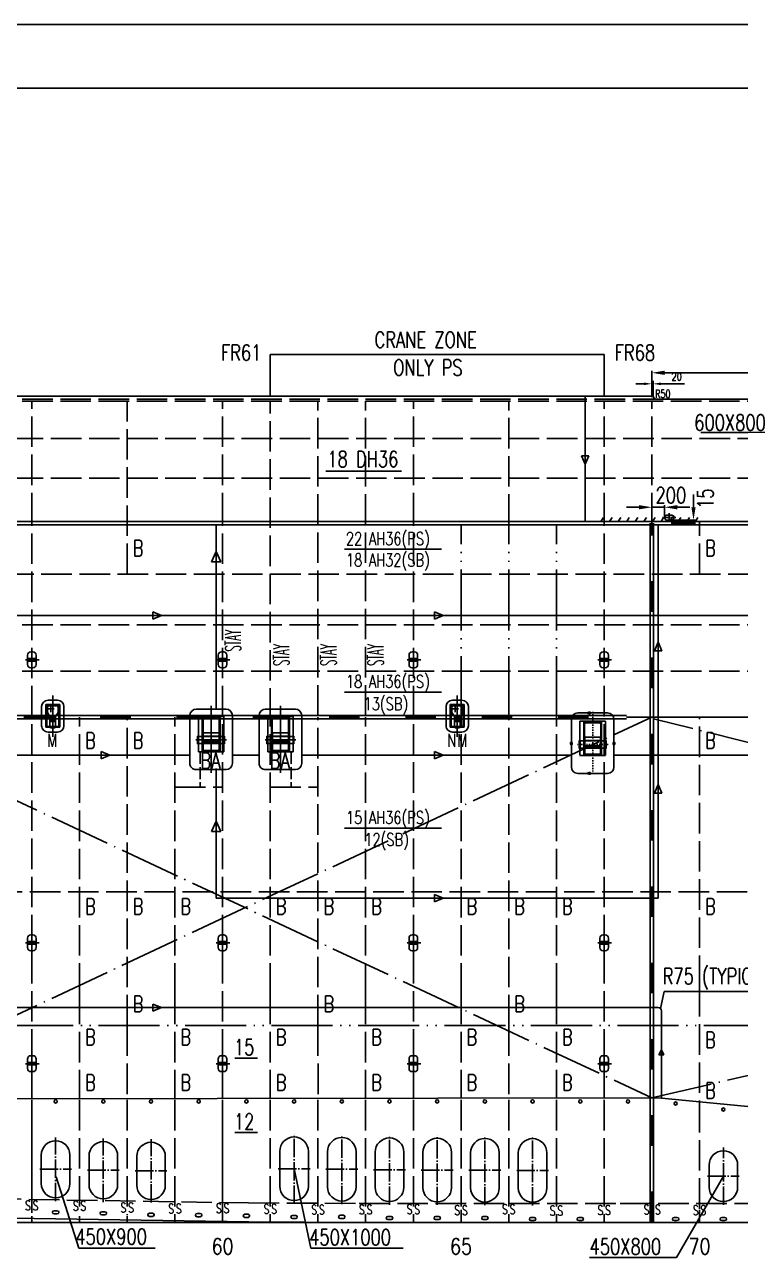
# Model space of a CAD drawing. Extents: x 373818 to 564480, y 322172 to 634257.
# Drawn here: x 455978 to 467232, y 332583 to 351972 of the extents above; entities that cross this region are included whole.
import ezdxf
from ezdxf.enums import TextEntityAlignment as Align

# ---------------------------------------------------------------- set-up
doc = ezdxf.new("R2010")
doc.units = 0
doc.header["$LTSCALE"] = 40
doc.header["$MEASUREMENT"] = 0
for name, pattern in [('ACAD_ISO02W100', [15, 12, -3]), ('ACAD_ISO03W100', [30, 12, -18]), ('ACAD_ISO04W100', [30.5, 24, -3, 0.5, -3]), ('ACAD_ISO05W100', [34, 24, -3, 0.5, -3, 0.5, -3]), ('DASHDOT', [1, 0.5, -0.25, 0, -0.25]), ('HIDDEN', [0.375, 0.25, -0.125])]:
    doc.linetypes.add(name, pattern=pattern)
doc.layers.get('0').update_dxf_attribs({"linetype": 'CONTINUOUS'})
doc.layers.get('DEFPOINTS').update_dxf_attribs({"linetype": 'CONTINUOUS'})
for name, color, linetype in [('BT_ENG', 7, 'CONTINUOUS'), ('C-CEN', 4, 'ACAD_ISO04W100'), ('C-CON', 4, 'CONTINUOUS'), ('C-DAS', 4, 'ACAD_ISO02W100'), ('FRAME', 7, 'CONTINUOUS'), ('TEXT-ENG', 7, 'CONTINUOUS'), ('Y-CON', 2, 'CONTINUOUS'), ('Y-DAS', 2, 'ACAD_ISO02W100'), ('Y-H', 2, 'ACAD_ISO03W100'), ('Y-PH', 2, 'ACAD_ISO05W100')]:
    doc.layers.add(name, color=color, linetype=linetype)
doc.styles.add('ROMANS', font='romans.shx', dxfattribs={"width": 0.75, "height": 250, "bigfont": 'hzdx.shx'})
doc.dimstyles.new('DM-100', dxfattribs={"dimscale": 0, "dimtxt": 250, "dimasz": 200, "dimexe": 30, "dimexo": 30, "dimgap": 50, "dimtad": 1, "dimdec": 0, "dimzin": 0, "dimdsep": 46, "dimtxsty": 'ROMANS', "dimcen": 0, "dimclrd": 1, "dimclre": 1, "dimclrt": 1, "dimadec": 0, "dimazin": 0, "dimtfac": 1, "dimtdec": 0, "dimtmove": 0, "dimatfit": 3, "dimfxl": 0, "dimtolj": 1, "dimtzin": 0, "dimarcsym": 0})

# ---------------------------------------------------------------- blocks, each defined once
blk = doc.blocks.new('A$C2C786277')
at = {"layer": 'C-CEN', "ltscale": 0.1}
for p, q in [((2.447562292218208e-05, 67.49955664703157), (210.0000244756229, 67.49955664703157)), ((105.0000244756229, 134.9995566470316), (105.0000244756811, -0.0004433529684320092))]:
    blk.add_line(p, q, dxfattribs=at)
at = {"layer": 'C-CON'}
for p, q in [((142.5000244756229, 104.9995566470316), (67.50002447562292, 104.9995566470316)), ((67.50002447562292, 29.99955664703157), (142.5000244756229, 29.99955664703157))]:
    blk.add_line(p, q, dxfattribs=at)
for centre, start, end in [((67.50002447562292, 67.49955664703157), 90, 270), ((142.5000244756229, 67.49955664703157), 270, 90)]:
    blk.add_arc(centre, 37.5, start, end, dxfattribs=at)
blk = doc.blocks.new('A$C75882CA2')
at = {"layer": 'C-CON'}
for p, q in [((0, 57.23831520974636), (136.0676377064083, 114.4766304192599)), ((0, 57.23831520974636), (136.0676377064083, 2.328306436538696e-10)), ((136.0676377064083, 2.328306436538696e-10), (136.0676377064083, 114.4766304192599))]:
    blk.add_line(p, q, dxfattribs=at)
blk = doc.blocks.new('POT')
at = {"color": 90, "linetype": 'Continuous'}
for p, q in [((-0.9925530907421489, 0), (1.166671234090245, 0)), ((-0.6750000000001819, -0.75), (-0.6750000000001819, 0.75)), ((-0.6750000000001819, 0.1999999999534339), (0.6750000000001819, 0.1999999999534339)), ((-0.1750000000001819, 1.25), (0.1750000000001819, 1.250000000232831)), ((0, 1.440322933252901), (0, -1.517255435232073)), ((0.6750000000001819, -0.75), (0.6750000000001819, 0.7500000002328306)), ((-0.6750000000001819, -0.1999999999534339), (0.6750000000001819, -0.1999999999534339)), ((-0.1750000000001819, -1.25), (0.1750000000001819, -1.25))]:
    blk.add_line(p, q, dxfattribs=at)
for centre, start, end in [((-0.1750000000001819, 0.75), 90, 180), ((0.1750000000001819, 0.7500000002328306), 0, 90), ((-0.1750000000001819, -0.75), 180, 270), ((0.1750000000001819, -0.75), 270, 0)]:
    blk.add_arc(centre, 0.5, start, end, dxfattribs=at)
blk = doc.blocks.new('*X118')
at = {"color": 0}
for p, q in [((45016.56986430842, -1105591.827123129), (45022.20348385148, -1105586.193503586)), ((45016.56986430858, -1105589.705802785), (45020.08216350806, -1105586.193503586)), ((45016.56986430875, -1105587.584482441), (45017.96084316465, -1105586.193503585)), ((45016.61560235704, -1105593.902705424), (45024.27894996405, -1105586.239357817)), ((45018.44612453646, -1105594.193503588), (45024.56986430872, -1105588.069763816)), ((45020.56744487981, -1105594.193503588), (45024.56986430856, -1105590.191084159)), ((45022.68876522315, -1105594.193503588), (45024.56986430842, -1105592.312404503))]:
    blk.add_line(p, q, dxfattribs=at)
blk = doc.blocks.new('A$C0C446545')
at = {"color": 3, "linetype": 'DASHDOT'}
for p, q in [((0, -7.666666774312034), (0, 1)), ((0.2666666669538245, -1.800000013783574), (-1.066666667873506, -1.800000013783574)), ((-0.4000000004598405, -2.466666685417295), (-0.4000000004598405, -1.133333341917023)), ((0.666666667413665, -3.933333419961855), (-0.666666667413665, -3.933333419961855))]:
    blk.add_line(p, q, dxfattribs=at)
at = {"color": 5, "linetype": 'HIDDEN'}
for p, q in [((-1.466666668333346, -5.666666823206469), (-1.466666668333346, -0.8666667300276458)), ((1.466666668333346, -0.8666667297948152), (-1.466666668333346, -0.8666667300276458)), ((-1.266666668117978, -5.666666823206469), (-1.266666668117978, -0.8666667297948152)), ((1.266666668088874, -1.066666731378064), (-1.266666668117978, -1.066666731145233)), ((1.266666668088874, -5.6666668234393), (1.266666668088874, -0.8666667297948152)), ((1.466666668333346, -5.6666668234393), (1.466666668333346, -0.8666667297948152)), ((-1.466666668333346, -5.666666823206469), (1.466666668333346, -5.6666668234393)), ((-1.266666668117978, -5.514889009762555), (1.266666668088874, -5.514889009762555))]:
    blk.add_line(p, q, dxfattribs=at)
at = {"color": 7, "linetype": 'Continuous'}
for p, q in [((-1.133333334611962, -2.533333352766931), (-1.133333334611962, -1.466666677733883)), ((1.133333334611962, -2.533333352766931), (1.133333334611962, -1.466666677733883)), ((-0.6000000004423782, -5.506666765548289), (-0.6000000004423782, -3.400000082561746)), ((-0.5333333339949604, -4.400000090477988), (-0.5333333339367528, -3.466666749445722)), ((-0.4666666671982966, -3.400000082328916), (0.4666666671982966, -3.400000082328916)), ((0.466666667140089, -4.466666757594794), (-0.4666666672565043, -4.466666757594794)), ((0.5333333339367528, -3.466666749678552), (0.5333333338785451, -4.400000090477988)), ((0.6000000005878974, -5.506666765315458), (0.6000000005878974, -3.400000082561746))]:
    blk.add_line(p, q, dxfattribs=at)
at = {"color": 7}
for p, q in [((-1.133333334611962, -2.533333352766931), (-0.6000000004423782, -3.400000082561746)), ((-0.8666666676581372, -1.200000009033829), (0.8666666676581372, -1.200000009033829)), ((0.6000000005878974, -3.400000082561746), (1.133333334611962, -2.533333352766931)), ((-0.3333333334594499, -5.600000099511817), (0.3333333336340729, -5.600000099511817)), ((-0.3333333334594499, -5.773333434248343), (0.3333333336340729, -5.773333434015512))]:
    blk.add_line(p, q, dxfattribs=at)
blk.add_lwpolyline([(2.333333335991483, -5.333333441056311), (2.333333336020587, -1.333333333255723, 0.414213562373095), (1.000000002677552, 0), (-1.000000001135049, 0, 0.414213562373095), (-2.333333335991483, -1.333333333488554), (-2.333333335991483, -5.333333430811763, 0.414213562373095), (-1.000000002648449, -6.666666774312034), (1.000000002648449, -6.666666774312034, 0.4142135623714967)], format="xyb", close=True, dxfattribs=at)
for centre, major_axis, ratio, start_param, end_param in [((-0.8666666676581372, -1.466666677733883), (0.1885618091554437, 0.1885618091554437), 0.9999999998027771, 0.7853981634960596, 2.356194490093733), ((-0.4000000004598405, -1.800000013783574), (0.3299831660260679, 0.3299831660260679), 0.9999999999999998, 3.307422224985147e-09, 6.283185310487008), ((0.8666666676581372, -1.466666677733883), (-0.1885618091554437, 0.1885618091554437), 0.9999999998027773, 3.926990817085853, 5.497787143683526), ((-0.3333333334594499, -5.333333430811763), (-0.1885618091760232, 0.1885618091760232), 0.9999999996936377, 0.7853981635506293, 2.356194490039163), ((-0.3333333334594499, -5.506666765548289), (-0.1885618091760232, 0.1885618091760232), 0.9999999996936377, 0.7853981635506293, 2.356194490039163), ((0.3333333336340729, -5.333333430811763), (0.1885618091554437, 0.1885618091554437), 0.9999999998027771, 3.926990817085853, 5.497787143683526), ((0.3333333336340729, -5.506666765315458), (0.1885618091554437, 0.1885618091554437), 0.9999999998027771, 3.926990817085853, 5.497787143683526)]:
    blk.add_ellipse(centre, major_axis=major_axis, ratio=ratio, start_param=start_param, end_param=end_param, dxfattribs=at)
at = {"color": 7, "linetype": 'Continuous'}
for centre, major_axis, ratio, start_param, end_param in [((-0.4666666671982966, -3.466666749445722), (0.04714045230227158, 0.04714045230227158), 0.9999999983606968, 0.7853981642170998, 2.356194489372693), ((-0.4666666672565043, -4.400000090477988), (-0.04714045230227158, 0.04714045230227159), 0.9999999983606968, 0.7853981642170997, 2.356194489372693), ((0.4666666671982966, -3.466666749678552), (-0.04714045235049238, 0.04714045235049238), 0.9999999998073206, 3.926990817083581, 5.497787143685798), ((0.466666667140089, -4.400000090477988), (0.04714045230227158, 0.04714045230227158), 0.9999999983606968, 3.926990817806893, 5.497787142962486)]:
    blk.add_ellipse(centre, major_axis=major_axis, ratio=ratio, start_param=start_param, end_param=end_param, dxfattribs=at)
at = {"color": 2, "xscale": 0.1333333334769122, "yscale": 0.1333333344664425, "zscale": 0.1333333333333332}
blk.add_blockref('*X118', (-6002.742655387905, 147408.0935996855), dxfattribs=at)
blk = doc.blocks.new('A$C76640EC8')
at = {"color": 3, "linetype": 'DASHDOT'}
for p, q in [((-9.094947017729282e-13, 5.349999999860302), (4.547473508864641e-13, -5.149999788496643)), ((2.420000000208802, 0), (-2.41999999997779, 0))]:
    blk.add_line(p, q, dxfattribs=at)
at = {"color": 5, "linetype": 'HIDDEN'}
for p, q in [((-2.00000000007185, 3.700000000186265), (2.00000000029786, 3.700000000186265)), ((-2.00000000007185, 3.700000000186265), (-2.000000000069576, -1.850000044330955)), ((-1.400000000058753, 3.700000000186265), (-1.40000000005648, -1.850000044330955)), ((-1.400000000058753, 3.550000000046566), (1.400000000284763, 3.550000000046566)), ((1.400000000284763, 3.700000000186265), (1.400000000287037, -1.850000044330955)), ((2.00000000029786, 3.700000000186265), (2.000000000300133, -1.850000044330955)), ((-2.119999999872562, 0.6250000004656613), (-1.999999999967713, 0.6250000004656613)), ((-2.119999999872562, 0.6250000004656613), (-2.119999999872562, -0.6250000006984919)), ((-1.999999999967713, 0.5750000004190952), (1.999999999968622, 0.5750000004190952)), ((-1.984999999574939, 0.5750000004190952), (-1.994999999817082, 0.5650000001769513)), ((-1.994999999811625, 0.5650000001769513), (-1.994999999811625, -0.5650000004097819)), ((-1.984999999574939, 0.5750000004190952), (-1.984999999574939, -0.5750000006519258)), ((1.984999999575848, 0.5750000004190952), (1.994999999817992, 0.5650000001769513)), ((1.984999999575848, 0.5750000004190952), (1.984999999575848, -0.5750000006519258)), ((1.994999999812535, 0.5650000001769513), (1.994999999812535, -0.5650000004097819)), ((2.119999999873471, 0.6250000004656613), (1.999999999968622, 0.6250000004656613)), ((2.119999999873471, 0.6250000004656613), (2.119999999873471, -0.6250000006984919)), ((-2.119999999872562, -0.6250000006984919), (-1.999999999967713, -0.6250000006984919)), ((-1.999999999967713, -0.5750000006519258), (1.999999999968622, -0.5750000006519258)), ((2.000000000300133, -1.850000044330955), (-2.000000000069576, -1.850000044330955)), ((-1.984999999574939, -0.5750000006519258), (-1.994999999817082, -0.5650000004097819)), ((1.400000000287037, -1.762149308808148), (-1.40000000005648, -1.762149308808148)), ((1.984999999575848, -0.5750000006519258), (1.994999999817992, -0.5650000004097819)), ((2.119999999873471, -0.6250000006984919), (1.999999999968622, -0.6250000006984919))]:
    blk.add_line(p, q, dxfattribs=at)
at = {"color": 1, "linetype": 'Continuous'}
blk.add_line((-1.25000000002683, 0.6000000124331564), (1.25000000002774, 0.6000000124331564), dxfattribs=at)
at = {"color": 7, "linetype": 'Continuous'}
for p, q in [((-1.25000000002683, -0.2330157570540905), (1.25000000002774, -0.2330157570540905)), ((-1.25000000002683, -0.3500029905699193), (1.25000000002774, -0.3500029905699193))]:
    blk.add_line(p, q, dxfattribs=at)
for points in [[(3.350000000072214, -3.649999788496643), (3.350000000071759, 3.849999999860302, 0.414213562373095), (2.350000000071759, 4.849999999860302), (-2.350000000074033, 4.849999999860302, 0.414213562373095), (-3.350000000074033, 3.849999999860302), (-3.350000000073578, -3.649999788496643, 0.414213562373095), (-2.350000000073578, -4.649999788496643), (2.350000000084492, -4.649999788496643, 0.41421356236956)], [(1.075000000052569, -1.649995596613735), (-1.07500000004984, -1.649995596613735, -0.4142135623729816), (-1.275000000049658, -1.449995596660301), (-1.275000000051477, 3.25, -0.4142135623732367), (-1.075000000051659, 3.449999999953434), (1.07500000005075, 3.449999999953434, -0.4142135623729535), (1.275000000050568, 3.25), (1.275000000052387, -1.449995596660301, -0.4142135623732365)], [(1.050000000028376, -1.649995596613735, 0.414213562373095), (1.250000000028194, -1.449995596660301), (1.25000000002774, 1.15000000083819), (-1.25000000002683, 1.15000000083819), (-1.25000000002683, -1.449995596660301, 0.414213562373095), (-1.050000000027012, -1.649995596613735)]]:
    blk.add_lwpolyline(points, format="xyb", close=True, dxfattribs=at)
blk = doc.blocks.new('*D125')
at = {"color": 1, "linetype": 'ByBlock', "transparency": 16777216}
for p, q in [((465839.996142027, 346110.2937785736), (465839.996142027, 346525.87072497)), ((470139.9961420271, 346495.87072497), (466039.996142027, 346495.87072497)), ((470339.9961420271, 346110.2937785736), (470339.9961420271, 346525.87072497))]:
    blk.add_line(p, q, dxfattribs=at)
for points in [[(466039.996142027, 346529.2040583033), (466039.996142027, 346462.5373916367), (465839.996142027, 346495.87072497)], [(470139.9961420271, 346529.2040583033), (470139.9961420271, 346462.5373916367), (470339.9961420271, 346495.87072497)]]:
    blk.add_solid(points, dxfattribs=at)
at = {"layer": 'DEFPOINTS', "color": 0, "linetype": 'ByBlock', "transparency": 16777216}
for p in [(465839.996142027, 346495.87072497), (465839.996142027, 346080.2937785736), (470339.9961420271, 346080.2937785736)]:
    blk.add_point(p, dxfattribs=at)
at = {"color": 1, "linetype": 'ByBlock', "transparency": 16777216, "insert": (468089.9961420271, 346670.87072497), "char_height": 250, "attachment_point": 5, "style": 'ROMANS'}
blk.add_mtext('\\A1;W.T.BHD', dxfattribs=at)
blk = doc.blocks.new('A$C07C36C22')
at = {"color": 1, "linetype": 'Continuous'}
blk.add_line((-22.49999999132706, 1.047737896442413e-09), (22.49999999004649, 1.047737896442413e-09), dxfattribs=at)
blk.add_lwpolyline([(-15.00000000064028, -29.99999999871943), (-6.402842700481415e-10, 1.280568540096283e-09), (14.99999999935972, -29.99999999871943)], dxfattribs=at)
blk.add_arc((-6.402842700481415e-10, 1.047737896442413e-09), 15, 0, 180, dxfattribs=at)
blk = doc.blocks.new('A$C3AD834F0')
at = {"color": 3, "linetype": 'DASHDOT'}
for p, q in [((-1.164153218269348e-10, 454.9999988032505), (0, -535.0000011965167)), ((242.0000000155414, -60.00000119907781), (-241.9999999925494, -60.00000119907781))]:
    blk.add_line(p, q, dxfattribs=at)
at = {"color": 5, "linetype": 'HIDDEN'}
for p, q in [((-200.0000000026193, 304.9999988030177), (200.0000000256114, 304.9999988030177)), ((-200.0000000026193, 304.9999988030177), (-200.0000000026193, -235.0000054528937)), ((-140.0000000026193, 304.9999988030177), (-140.0000000026193, -235.0000054528937)), ((-140.0000000026193, 289.9999988030177), (140.0000000256114, 289.9999988030177)), ((140.0000000256114, 304.9999988030177), (140.0000000256114, -235.0000054528937)), ((200.0000000256114, 304.9999988030177), (200.0000000256114, -235.0000054528937)), ((-211.9999999826541, 2.499998800922185), (-199.999999992433, 2.499998800922185)), ((-211.9999999826541, 2.499998800922185), (-211.9999999826541, -122.5000011990778)), ((211.9999999826541, 2.499998800922185), (199.999999992433, 2.499998800922185)), ((211.9999999826541, 2.499998800922185), (211.9999999826541, -122.5000011990778)), ((-211.9999999826541, -122.5000011990778), (-199.999999992433, -122.5000011990778)), ((-199.999999992433, -2.500001199077815), (199.999999992433, -2.500001199077815)), ((-199.999999992433, -117.5000011990778), (199.999999992433, -117.5000011990778)), ((-198.499999953201, -2.500001199077815), (-199.4999999774154, -3.500001223292202)), ((-199.4999999768334, -3.500001220963895), (-199.4999999768334, -116.5000011702068)), ((-198.499999953201, -117.5000011990778), (-199.4999999774154, -116.5000011748634)), ((-198.499999953201, -2.500001199077815), (-198.499999953201, -117.5000011990778)), ((198.499999953201, -2.500001199077815), (199.4999999774154, -3.500001223292202)), ((198.499999953201, -2.500001199077815), (198.499999953201, -117.5000011990778)), ((198.499999953201, -117.5000011990778), (199.4999999774154, -116.5000011748634)), ((199.4999999768334, -3.500001220963895), (199.4999999768334, -116.5000011702068)), ((211.9999999826541, -122.5000011990778), (199.999999992433, -122.5000011990778)), ((200.0000000256114, -235.0000054528937), (-200.0000000026193, -235.0000054528937)), ((140.0000000256114, -226.2149319099262), (-140.0000000026193, -226.2149319099262))]:
    blk.add_line(p, q, dxfattribs=at)
at = {"color": 7, "linetype": 'Continuous'}
for p, q in [((-125, 54.99999880092219), (-125, -194.9995606904849)), ((-125, 54.99999880092219), (125, 54.99999880092219)), ((125, 54.99999880092219), (125, -194.9995606904849)), ((-125, -83.30157687189057), (125, -83.30157687189057)), ((-125, -95.00030021881685), (125, -95.00030021881685))]:
    blk.add_line(p, q, dxfattribs=at)
at = {"color": 1, "linetype": 'Continuous'}
blk.add_line((-125, 0), (125, 0), dxfattribs=at)
blk.add_lwpolyline([(-235.0000000001164, 434.9999988034833), (234.9999999998836, 434.9999988034833, -0.4142135623730951), (334.9999999998836, 334.9999988034833), (335, -415.0000011965167, -0.4142135623730951), (235, -515.0000011965167), (-235, -515.0000011965167, -0.4142135623730951), (-335, -415.0000011965167), (-335.0000000001164, 334.9999988034833, -0.4142135623730951)], format="xyb", close=True, dxfattribs=at)
at = {"color": 7, "linetype": 'Continuous'}
blk.add_lwpolyline([(127.5000000024447, 259.9999988032505), (127.5000000024447, -194.9995606902521, -0.414213562373056), (107.5000000024447, -214.9995606902521), (-107.5000000022119, -214.9995606902521, -0.4142135623731341), (-127.5000000022119, -194.9995606902521), (-127.5000000022119, 259.9999988032505, -0.4142135623730951), (-107.5000000022119, 279.9999988032505), (107.5000000024447, 279.9999988032505, -0.4142135623730951)], format="xyb", close=True, dxfattribs=at)
at = {"color": 7}
for centre, start, end in [((-105, -194.9995606904849), 180, 270), ((105, -194.9995606904849), 270, 0)]:
    blk.add_arc(centre, 20, start, end, dxfattribs=at)
at = {"color": 7, "linetype": 'Continuous', "rotation": 270}
for p in [(-49.66362520190887, 434.999998805346), (-49.66365698073059, -514.9999906027224)]:
    blk.add_blockref('A$C07C36C22', p, dxfattribs=at)
at = {"color": 7, "linetype": 'Continuous'}
for p in [(-335.0000000000582, -40.00000119651668), (334.9999999999418, -40.00000119651668)]:
    blk.add_blockref('A$C07C36C22', p, dxfattribs=at)

msp = doc.modelspace()

# ---------------------------------------------------------------- linework, layer by layer
at = {"color": 2}
msp.add_line((418280.0053250678, 350971.5503269851), (563380.0053250678, 350971.5503269881), dxfattribs=at)
for p, q in [((459839.9961420269, 346130.2937785737), (459839.9961420269, 346784.4530489927)), ((465089.9961420271, 346130.2937785737), (465089.9961420271, 346784.4530005301)), ((465039.8610187836, 344155.3830582133), (465080.7837536881, 344222.0249273688)), ((465174.8610187836, 344155.3830582133), (465215.7837536881, 344222.0249273688)), ((465309.8610187836, 344155.3830582133), (465350.7837536881, 344222.0249273688)), ((465444.8610187836, 344155.3830582133), (465485.7837536881, 344222.0249273688)), ((465579.8610187836, 344155.3830582133), (465620.7837536881, 344222.0249273688)), ((465714.8610187836, 344155.3830582133), (465755.7837536881, 344222.0249273688)), ((465849.8610187836, 344155.3830582133), (465890.7837536881, 344222.0249273688)), ((465984.8610187836, 344155.3830582133), (466025.7837536881, 344222.0249273688)), ((466119.8610187836, 344155.3830582133), (466160.7837536881, 344222.0249273688)), ((466254.8610187836, 344155.3830582133), (466295.7837536881, 344222.0249273688)), ((466389.8610187836, 344155.3830582133), (466430.7837536881, 344222.0249273688)), ((466524.8610187836, 344155.3830582133), (466565.7837536881, 344222.0249273688)), ((465814.996142027, 333137.0807994928), (465814.996142027, 344130.3830582133)), ((465864.9961420269, 333137.0807994928), (465864.996142027, 344130.3830582133)), ((458989.996142027, 343682.938018954), (458914.8832952799, 343524.0288375375)), ((458989.996142027, 343682.938018954), (459065.108988774, 343524.0288375375)), ((459065.108988774, 343524.0288375375), (458914.8832952799, 343524.0288375375)), ((458989.996142027, 339441.5563231226), (458914.8832952799, 339282.6471417061)), ((458989.996142027, 339441.5563231226), (459065.108988774, 339282.6471417061)), ((459065.108988774, 339282.6471417061), (458914.8832952799, 339282.6471417061)), ((466035.0504919211, 336766.3398735847), (465975.3514810864, 336495.7383972727)), ((467913.1940988353, 336766.3398735847), (466035.0504919211, 336766.3398735847)), ((465989.9961420271, 335090.2937785737), (465989.9961420271, 336460.3830582133)), ((465989.9961420271, 335848.1602005956), (465952.4397186536, 335768.7056098873)), ((465989.9961420271, 335848.1602005956), (466027.5525654006, 335768.7056098873)), ((466027.5525654006, 335768.7056098873), (465952.4397186536, 335768.7056098873)), ((459089.996142027, 333130.2937785737), (459089.996142027, 333330.2937785737)), ((462839.996142027, 333130.2937785737), (462839.996142027, 333330.2937785737)), ((466589.996142027, 333130.2937785737), (466589.996142027, 333330.2937785737)), ((420539.9961420269, 333130.2937785737), (463592.6957212205, 333130.2937785736)), ((456089.996142027, 333130.2937785737), (456089.996142027, 333230.2937785737)), ((456839.996142027, 333130.2937785737), (456839.996142027, 333230.2937785737)), ((457589.996142027, 333130.2937785737), (457589.996142027, 333230.2937785737)), ((458339.996142027, 333130.2937785737), (458339.996142027, 333230.2937785737)), ((459839.996142027, 333130.2937785737), (459839.996142027, 333230.2937785737)), ((460589.996142027, 333130.2937785737), (460589.996142027, 333230.2937785737)), ((461339.996142027, 333130.2937785737), (461339.996142027, 333230.2937785737)), ((462089.996142027, 333130.2937785737), (462089.996142027, 333230.2937785737)), ((463589.996142027, 333130.2937785737), (463589.996142027, 333230.2937785737)), ((464339.996142027, 333130.2937785737), (464339.996142027, 333230.2937785737)), ((465089.996142027, 333130.2937785737), (465089.996142027, 333230.2937785737))]:
    msp.add_line(p, q)
at = {"color": 3, "linetype": 'ByBlock', "ltscale": 1.5}
for p, q in [((465714.996142027, 346322.4091240008, 50.00000000000909), (465589.996142027, 346322.4091240008, 50.00000000000909)), ((465984.996142027, 346322.4091240008, 50.00000000000909), (466351.6628086937, 346322.4091240008, 50.00000000000909))]:
    msp.add_line(p, q, dxfattribs=at)
at = {"linetype": 'ByBlock', "ltscale": 1.5}
msp.add_line((465860.0521147673, 346130.2937785742, 50.00000000000978), (465860.0521147673, 346370.2937785739, 50.00000000000978), dxfattribs=at)
at = {"ltscale": 1.5}
msp.add_line((465910.0521147673, 346080.2937785739, 50.00000000000853), (470269.9961420273, 346080.2937785739, 50.00000000000853), dxfattribs=at)
at = {"color": 1, "linetype": 'ByBlock'}
for p, q in [((466495.5340732681, 344380.3830582133), (466495.5340732681, 344580.3830582133)), ((465639.996142027, 344381.258135098), (465439.996142027, 344381.258135098)), ((465839.996142027, 344247.8830582133), (465839.996142027, 344411.258135098)), ((466039.9961420271, 344381.258135098), (465839.996142027, 344381.258135098)), ((466039.9961420271, 344381.258135098), (465839.996142027, 344381.258135098)), ((466039.9961420271, 344247.8830582133), (466039.9961420271, 344411.258135098)), ((466239.9961420271, 344381.258135098), (466439.9961420271, 344381.258135098)), ((466144.9961420272, 344180.3830582133), (466525.5340732681, 344180.3830582133)), ((466495.5340732681, 344180.3830582133), (466495.5340732681, 344130.3830582133)), ((466495.5340732681, 344180.3830582133), (466495.5340732681, 344130.3830582133)), ((466144.9961420272, 344130.3830582133), (466525.5340732681, 344130.3830582133))]:
    msp.add_line(p, q, dxfattribs=at)
for points in [[(440339.9961420273, 344155.3830582133), (512339.9961420272, 344155.3830582134)], [(440339.9961420273, 344105.3830582133), (512339.9961420272, 344105.3830582134)], [(431239.996142027, 342680.3830582128), (458989.996142027, 342680.3830582097)], [(440339.9961420273, 341105.2937785736), (465439.9961420271, 341105.2937785736)], [(440339.9961420273, 341055.2937785736), (465439.9961420271, 341055.2937785736)]]:
    msp.add_lwpolyline(points)
at = {"ltscale": 1.5}
msp.add_arc((465910.0521147673, 346130.2937785739, 50.00000000000978), 50, 180, 270, dxfattribs=at)
msp.add_arc((465939.9961420271, 336460.3830582133), 50, 0, 89.99999999999967)
at = {"color": 3, "linetype": 'ByBlock', "ltscale": 1.5}
for points in [[(465714.996142027, 346343.2424573341, 50.00000000000909), (465714.996142027, 346301.5757906674, 50.00000000000909), (465839.996142027, 346322.4091240008, 50.00000000000909)], [(465984.996142027, 346343.2424573341, 50.00000000000909), (465984.996142027, 346301.5757906674, 50.00000000000909), (465859.996142027, 346322.4091240008, 50.00000000000909)]]:
    msp.add_solid(points, dxfattribs=at)
at = {"color": 1, "linetype": 'ByBlock'}
for points in [[(465639.996142027, 344414.5914684313), (465639.996142027, 344347.9248017647), (465839.996142027, 344381.258135098)], [(466239.9961420271, 344414.5914684313), (466239.9961420271, 344347.9248017647), (466039.9961420271, 344381.258135098)], [(466462.2007399347, 344380.3830582133), (466528.8674066014, 344380.3830582133), (466495.5340732681, 344180.3830582133)]]:
    msp.add_solid(points, dxfattribs=at)
at = {"layer": 'BT_ENG'}
msp.add_line((415780.0053250678, 351971.5503269881), (564380.0053250678, 351971.5503269881), dxfattribs=at)
at = {"layer": 'C-CEN'}
for p, q in [((453089.9961420273, 335102.7349550443), (465839.996142027, 341080.2937785736)), ((453089.9961420274, 341055.2937785736), (465839.996142027, 335090.2937785737)), ((465839.9961420262, 335090.2937785737), (491339.9961420271, 341055.2937785736)), ((491338.2077563227, 334680.2831171168), (465864.996142027, 341055.2937785736))]:
    msp.add_line(p, q, dxfattribs=at)
at = {"layer": 'C-CEN', "ltscale": 0.3}
for p, q in [((456464.996142027, 333467.5882022749), (456464.9961420271, 334467.5882022749)), ((457214.996142027, 333453.3406316669), (457214.9961420271, 334453.3406316669)), ((460214.996142027, 333426.0888867991), (460214.996142027, 334526.0888867991)), ((460964.9961420269, 333417.9010136165), (460964.996142027, 334517.9010136165)), ((461714.996142027, 333411.6784168844), (461714.9961420271, 334511.6784168844)), ((462464.9961420269, 333406.7115294671), (462464.996142027, 334506.7115294671)), ((463214.996142027, 333401.9710799107), (463214.996142027, 334501.9710799107)), ((463964.9961420269, 333399.9026849852), (463964.9961420269, 334499.9026849852)), ((457964.996142027, 333443.627273677), (457964.996142027, 334443.627273677)), ((466964.9961420275, 333410.2937785737), (466964.9961420276, 334310.2937785737)), ((456214.996142027, 333967.588202275), (456714.996142027, 333967.588202275)), ((456964.9961420271, 333953.3406316669), (457464.996142027, 333953.3406316669)), ((457714.996142027, 333943.627273677), (458214.996142027, 333943.627273677)), ((459964.996142027, 333976.0888867992), (460464.996142027, 333976.0888867992)), ((460714.996142027, 333967.9010136166), (461214.9961420269, 333967.9010136166)), ((461464.9961420271, 333961.6784168845), (461964.996142027, 333961.6784168845)), ((462214.996142027, 333956.7115294673), (462714.9961420269, 333956.7115294673)), ((462964.996142027, 333951.9710799108), (463464.996142027, 333951.9710799108)), ((463714.9961420269, 333949.9026849853), (464214.9961420269, 333949.9026849853)), ((466714.9961420276, 333860.2937785737), (467214.9961420275, 333860.2937785737))]:
    msp.add_line(p, q, dxfattribs=at)
at = {"layer": 'C-CON'}
for p, q in [((459839.9961420269, 346784.4530489927), (465089.9961420271, 346784.4530005301)), ((440319.9961420273, 346130.2937785739, 50.00000000000853), (465859.996142027, 346130.2937785739, 50.00000000000853)), ((464789.9961420273, 344155.3830582133), (464789.9961420273, 346130.2937785737)), ((466612.5475899254, 345555.1413057142), (467757.6055994824, 345555.1413057142)), ((460714.3651530836, 344947.651478954), (461906.3962471969, 344947.651478954)), ((461006.5006307629, 343720.4920048901), (462535.2799249729, 343720.4920048901)), ((461006.5006307629, 341474.829120971), (462535.2799249729, 341474.829120971)), ((459244.9961430694, 340480.3830582098), (459664.9961427551, 340480.3830582098)), ((460334.9961427698, 340480.3830582098), (464574.9961420153, 340480.3830582098)), ((465244.9961420154, 340480.3830582098), (470919.9961432864, 340480.3830582098)), ((461006.5006307629, 339334.0593621189), (462535.2799249729, 339334.0593621189)), ((445589.9961420272, 336510.3830582134), (465939.9961420271, 336510.3830582133)), ((459285.5210728976, 335715.4980879038), (459640.6802597164, 335715.4980879038)), ((459285.5210728975, 334545.4980879037), (459640.6802597163, 334545.4980879037)), ((456239.996142027, 333742.588202275), (456239.9961420271, 334192.588202275)), ((456689.996142027, 333742.588202275), (456689.9961420271, 334192.588202275)), ((456989.996142027, 333728.3406316671), (456989.9961420271, 334178.3406316671)), ((457439.996142027, 333728.3406316671), (457439.9961420271, 334178.3406316671)), ((457739.996142027, 333718.6272736771), (457739.996142027, 334168.6272736771)), ((458189.996142027, 333718.6272736771), (458189.996142027, 334168.6272736771)), ((459989.996142027, 333701.0888867992), (459989.996142027, 334251.0888867992)), ((460439.996142027, 333701.0888867992), (460439.996142027, 334251.0888867992)), ((460739.9961420269, 333692.9010136166), (460739.996142027, 334242.9010136166)), ((461189.9961420269, 333692.9010136166), (461189.996142027, 334242.9010136166)), ((461489.996142027, 333686.6784168845), (461489.9961420271, 334236.6784168845)), ((461939.996142027, 333686.6784168845), (461939.9961420271, 334236.6784168845)), ((462239.9961420269, 333681.7115294673), (462239.996142027, 334231.7115294673)), ((462689.9961420269, 333681.7115294673), (462689.996142027, 334231.7115294673)), ((462989.996142027, 333676.9710799108), (462989.996142027, 334226.9710799108)), ((463439.996142027, 333676.9710799108), (463439.996142027, 334226.9710799108)), ((463739.9961420269, 333674.9026849853), (463739.9961420269, 334224.9026849853)), ((464189.9961420269, 333674.9026849853), (464189.9961420269, 334224.9026849853)), ((460479.8541246323, 332727.7034065307), (460214.996142027, 333976.0888867991)), ((466739.9961420275, 333685.2937785738), (466739.9961420276, 334035.2937785738)), ((467189.9961420275, 333685.2937785738), (467189.9961420276, 334035.2937785738)), ((456831.5556998859, 332728.6414177614), (456474.9785936681, 333847.4419571502)), ((466227.2690877232, 332583.1759911669), (466964.9961420276, 333860.2937785737)), ((456490.1018013615, 333317.0116415019), (456439.890482693, 333317.0116415019)), ((457240.1018013614, 333301.3691400948), (457189.8904826929, 333301.3691400948)), ((456490.1018013615, 333267.0116415019), (456439.890482693, 333267.0116415019)), ((457240.1018013614, 333251.3691400948), (457189.8904826929, 333251.3691400948)), ((457990.1018013613, 333276.2541927454), (457939.8904826928, 333276.2541927454)), ((457990.1018013613, 333226.2541927454), (457939.8904826928, 333226.2541927454)), ((458740.1018013615, 333272.9494425222), (458689.890482693, 333272.9494425222)), ((458740.1018013615, 333222.9494425222), (458689.890482693, 333222.9494425222)), ((459490.1018013615, 333260.6802017153), (459439.890482693, 333260.6802017153)), ((459490.1018013615, 333210.6802017153), (459439.890482693, 333210.6802017153)), ((460240.1018013614, 333243.8498208493), (460189.8904826929, 333243.8498208493)), ((460240.1018013614, 333193.8498208493), (460189.8904826929, 333193.8498208493)), ((460990.1018013612, 333244.0441860026), (460939.8904826927, 333244.0441860026)), ((460990.1018013612, 333194.0441860026), (460939.8904826927, 333194.0441860026)), ((461740.1018013614, 333227.020701557), (461689.8904826929, 333227.020701557)), ((461740.1018013614, 333177.020701557), (461689.8904826929, 333177.020701557)), ((462490.1018013614, 333227.020701557), (462439.8904826929, 333227.020701557)), ((462490.1018013614, 333177.020701557), (462439.8904826929, 333177.020701557)), ((463240.1018013614, 333227.020701557), (463189.8904826929, 333227.020701557)), ((463240.1018013614, 333177.020701557), (463189.8904826929, 333177.020701557)), ((463990.1018013612, 333210.3830582133), (463939.8904826927, 333210.3830582133)), ((463990.1018013612, 333160.3830582133), (463939.8904826927, 333160.3830582133)), ((464740.1018013614, 333210.3830582133), (464689.8904826929, 333210.3830582133)), ((464740.1018013614, 333160.3830582133), (464689.8904826929, 333160.3830582133)), ((466240.1018013612, 333210.3830582133), (466189.8904826927, 333210.3830582133)), ((466240.1018013612, 333160.3830582133), (466189.8904826927, 333160.3830582133)), ((466990.1018013612, 333210.3830582133), (466939.8904826927, 333210.3830582133)), ((466990.1018013612, 333210.3830582133), (466939.8904826927, 333210.3830582133)), ((466990.1018013612, 333160.3830582133), (466939.8904826927, 333160.3830582133)), ((466990.1018013612, 333160.3830582133), (466939.8904826927, 333160.3830582133)), ((456831.5556998859, 332728.6414177614), (458030.7494860492, 332728.6414177614)), ((460479.8541246323, 332727.7034065307), (461931.5669493424, 332727.7034065307)), ((464862.1074630052, 332583.1759911669), (466227.2690877232, 332583.1759911669))]:
    msp.add_line(p, q, dxfattribs=at)
for points in [[(465939.996142027, 342680.3830582131), (497989.9961420269, 342680.3830582132)], [(453994.9961427424, 340480.3830582103), (458574.9961430548, 340480.3830582098)]]:
    msp.add_lwpolyline(points, dxfattribs=at)
for centre in [(456464.9961420271, 335035.2937785737), (457214.996142027, 335035.2937785737), (457964.9961420269, 335035.2937785737), (458714.9961420271, 335035.2937785737), (459464.9961420271, 335035.2937785737), (460214.996142027, 335035.2937785738), (460964.9961420269, 335035.2937785738), (461714.996142027, 335035.2937785737), (462464.996142027, 335035.2937785737), (463214.996142027, 335035.2937785738), (463964.9961420269, 335035.2937785738), (464714.996142027, 335035.2937785738), (465464.9961420271, 335035.2937785739), (466214.9961420269, 335002.6573390759), (466964.9961420269, 334908.3909161413)]:
    msp.add_circle(centre, 25, dxfattribs=at)
for centre, radius, start, end in [((460214.996142027, 334251.0888867992), 225, 0, 180), ((460964.9961420269, 334242.9010136166), 225, 0, 180), ((461714.996142027, 334236.6784168845), 225, 0, 180), ((462464.9961420269, 334231.7115294673), 225, 0, 180), ((463214.996142027, 334226.9710799108), 225, 0, 180), ((463964.9961420269, 334224.9026849853), 225, 0, 180), ((456464.996142027, 334192.588202275), 225, 0, 180), ((457214.996142027, 334178.3406316671), 225, 0, 180), ((457964.996142027, 334168.6272736771), 225, 0, 180), ((466964.9961420275, 334035.2937785738), 225, 0, 180), ((456464.996142027, 333742.588202275), 225, 180, 0), ((457214.996142027, 333728.3406316671), 225, 180, 0), ((457964.9961420269, 333718.6272736771), 225, 180, 0), ((460214.9961420269, 333701.0888867992), 225, 180, 0), ((460964.9961420269, 333692.9010136166), 225, 180, 0), ((461714.996142027, 333686.6784168845), 225, 180, 0), ((462464.9961420269, 333681.7115294673), 225, 180, 0), ((463214.9961420269, 333676.9710799108), 225, 180, 0), ((463964.9961420268, 333674.9026849853), 225, 180, 0), ((466964.9961420274, 333685.2937785738), 225, 180, 0), ((456439.890482693, 333292.0116415019), 25, 90, 270), ((456490.1018013615, 333292.0116415019), 25, 270, 90), ((457189.8904826929, 333276.3691400948), 25, 90, 270), ((457240.1018013614, 333276.3691400948), 25, 270, 90), ((457939.8904826928, 333251.2541927454), 25, 90, 270), ((457990.1018013613, 333251.2541927454), 25, 270, 90), ((458689.890482693, 333247.9494425222), 25, 90, 270), ((458740.1018013615, 333247.9494425222), 25, 270, 90), ((459439.890482693, 333235.6802017153), 25, 90, 270), ((459490.1018013615, 333235.6802017153), 25, 270, 90), ((460189.8904826929, 333218.8498208493), 25, 90, 270), ((460240.1018013614, 333218.8498208493), 25, 270, 90), ((460939.8904826927, 333219.0441860026), 25, 90, 270), ((460990.1018013612, 333219.0441860026), 25, 270, 90), ((461689.8904826929, 333202.020701557), 25, 90, 270), ((461740.1018013614, 333202.020701557), 25, 270, 90), ((462439.8904826929, 333202.020701557), 25, 90, 270), ((462490.1018013614, 333202.020701557), 25, 270, 90), ((463189.8904826929, 333202.020701557), 25, 90, 270), ((463240.1018013614, 333202.020701557), 25, 270, 90), ((463939.8904826927, 333185.3830582133), 25, 90, 270), ((463990.1018013612, 333185.3830582133), 25, 270, 90), ((464689.8904826929, 333185.3830582133), 25, 90, 270), ((464740.1018013614, 333185.3830582133), 25, 270, 90), ((466189.8904826927, 333185.3830582133), 25, 90, 270), ((466240.1018013612, 333185.3830582133), 25, 270, 90), ((466939.8904826927, 333185.3830582133), 25, 90, 270), ((466939.8904826927, 333185.3830582133), 25, 90, 270), ((466990.1018013612, 333185.3830582133), 25, 270, 90), ((466990.1018013612, 333185.3830582133), 25, 270, 90)]:
    msp.add_arc(centre, radius, start, end, dxfattribs=at)
at = {"layer": 'C-DAS'}
for p, q in [((440339.9961420273, 346080.2937785739, 50.00000000000853), (465890.642892094, 346080.2937785739, 50.00000000000853)), ((440339.9961420273, 346050.2937785739, 50.00000000000853), (512339.996142027, 346050.2937785739, 50.00000000000853)), ((456839.9961420271, 336730.3830582133), (456839.9961420271, 341080.2937785737)), ((457589.9961420273, 336230.2937785737), (457589.9961420272, 341080.2937785737)), ((458339.9961420271, 336730.3830582133), (458339.9961420271, 341080.2937785737)), ((459839.996142027, 336730.3830582133), (459839.9961420269, 341080.2937785737)), ((460589.9961420272, 336230.2937785738), (460589.996142027, 341080.2937785737)), ((461339.996142027, 336730.3830582133), (461339.9961420269, 341080.2937785737)), ((462839.9961420271, 336730.3830582133), (462839.9961420268, 341080.2937785737)), ((463589.9961420272, 336230.2937785738), (463589.9961420272, 341080.2937785737)), ((464339.9961420271, 336730.3830582133), (464339.9961420268, 341080.2937785737)), ((466589.996142027, 336850.3013685619), (466589.996142027, 341080.2937785735)), ((466589.996142027, 336850.3013685619), (466589.996142027, 335028.2896350224)), ((456839.9961420271, 336730.3830582132), (456839.9961420271, 335090.2937785737)), ((458339.9961420271, 336730.3830582132), (458339.9961420271, 335090.2937785737)), ((459839.9961420269, 336730.3830582133), (459839.9961420269, 335090.2937785738)), ((461339.996142027, 336730.3830582132), (461339.996142027, 335090.2937785737)), ((462839.9961420271, 336730.3830582132), (462839.9961420271, 335090.2937785737)), ((464339.9961420271, 336730.3830582132), (464339.9961420271, 335090.2937785737))]:
    msp.add_line(p, q, dxfattribs=at)
for points in [[(436589.9961420269, 345460.2937785736), (516669.9211297562, 345460.2937785737)], [(436589.9961420269, 344840.2937785737), (517400.3971845618, 344840.2937785737)], [(426839.996142027, 343330.2937785739), (515339.9961420272, 343330.2937785742)], [(440339.9961117473, 342530.2937785739), (470339.9961420271, 342530.293778574)], [(425339.996142027, 341805.2937785739), (515339.9961420272, 341805.2937785742)], [(458339.9961422541, 339980.2937782958), (459089.9961423676, 339980.2937782958)], [(459839.996142027, 339980.2937782958), (460589.996142027, 339980.2937782958)], [(447089.996142027, 334161.2197737381), (448239.9957212169, 333995.8157767137), (450310.9957212169, 333760.9457767137), (452434.7957212169, 333613.2937767137), (454559.8957212169, 333529.1779767137), (454739.9957212169, 333523.7139767137), (455443.5957212169, 333503.9001767137), (459498.0957212169, 333439.1337867137), (461239.9957212169, 333431.8851367137), (463592.6957212169, 333430.2937785737), (465339.9957212169, 333430.2937785737), (504739.9957212169, 333430.2937785737), (505984.1957212169, 333430.2937785737), (506739.9957212169, 333430.4595367137), (507378.6957212169, 333430.9802567137), (510360.6957212169, 333449.3554767137), (513239.9957212169, 333532.6257767137), (515284.4957212169, 333659.0137767137), (516280.9957212169, 333745.4997767137), (516839.9961420267, 333808.5999122448)]]:
    msp.add_lwpolyline(points, dxfattribs=at)
at = {"layer": 'DEFPOINTS', "color": 0, "linetype": 'ByBlock'}
for p in [(465839.996142027, 344381.258135098), (465839.996142027, 344217.8830582133), (466039.9961420271, 344217.8830582133), (466114.9961420272, 344180.3830582133), (466114.9961420272, 344130.3830582133), (466495.5340732681, 344130.3830582133)]:
    msp.add_point(p, dxfattribs=at)
at = {"layer": 'TEXT-ENG', "color": 1}
for p, q in [((458989.996142027, 344105.3830582097), (458989.996142027, 341222.7937789793)), ((465939.996142027, 338230.3830582097), (465939.9961420269, 344105.3830582133)), ((458989.996142027, 340272.7937780945), (458989.996142027, 338230.3830582096)), ((458989.996142027, 338230.3830582096), (465939.996142027, 338230.3830582096))]:
    msp.add_line(p, q, dxfattribs=at)
msp.add_lwpolyline([(458989.996142027, 342680.3830582097), (465939.996142027, 342680.3830582131)], dxfattribs=at)
at = {"layer": 'Y-CON'}
for p, q in [((465439.9961420271, 341080.2937785736), (470739.9961420272, 341080.2937785736)), ((445489.9961420272, 335060.2937785738), (465939.996142027, 335090.2937785737)), ((456089.9961420273, 335060.2937785737), (456089.9961420273, 333282.5021479269)), ((459089.9961420272, 335060.2937785737), (459089.9961420271, 333217.3508138832)), ((465939.996142027, 335090.2937785737), (470238.2077563227, 334680.2831171168))]:
    msp.add_line(p, q, dxfattribs=at)
msp.add_lwpolyline([(431989.9957212169, 338605.5837767137), (434323.1957212169, 337801.1037767137), (435239.9957212169, 337476.5337767137), (438336.8957212169, 336332.5037767137), (438489.9957212169, 336275.7637767137), (439722.4957212169, 335819.8237767137), (441739.9957212169, 335100.8937767137), (442369.5957212169, 334896.0937767137), (442704.5957212169, 334794.2937767137), (444106.9957212169, 334423.7837767137), (445542.0957212169, 334122.8437767137), (447002.7957212169, 333873.7617767137), (448239.9957212169, 333695.8157767137), (450310.9957212169, 333460.9457767137), (452434.7957212169, 333313.2937767137), (454559.8957212169, 333229.1779767137), (454739.9957212169, 333223.7139767137), (455443.5957212169, 333203.9001767137), (459498.0957212169, 333139.1337867137), (461239.9957212169, 333131.8851367137), (463592.6957212169, 333130.2937785737), (465339.9957212169, 333130.2937785737), (504739.9957212169, 333130.2937785737)], dxfattribs=at)
at = {"layer": 'Y-DAS'}
for p, q in [((456089.9961420271, 344130.3830582126), (456089.9961420271, 346050.2937785738)), ((457589.9961420271, 343330.293778574), (457589.996142027, 346050.2937785738)), ((459089.9961420271, 344130.383058213), (459089.9961420271, 346050.2937785738)), ((459839.9961420269, 341055.2937785736), (459839.9961420269, 346050.2937785739)), ((460589.9961420271, 341105.2937785736), (460589.996142027, 346050.2937785738)), ((461339.996142027, 341105.2937785736), (461339.9961420271, 346050.2937785738)), ((462089.9961420272, 344130.3830582134), (462089.9961420271, 346050.2937785738)), ((463589.9961420271, 344105.3830582134), (463589.9961420271, 346050.2937785738)), ((465089.9961420273, 344130.3830582128), (465089.9961420272, 346050.2937785738)), ((465839.996142027, 344130.3830582132), (465839.996142027, 346050.2937785738)), ((466589.9961420266, 343330.293778574), (466589.9961420266, 344155.3830582133)), ((456089.9961420273, 335090.2937785737), (456089.9961420271, 344130.3830582133)), ((459089.9961420273, 335090.2937785737), (459089.9961420272, 344130.3830582133)), ((462089.9961420272, 335090.2937785737), (462089.9961420272, 344130.3830582125)), ((465089.9961420273, 335090.2937785737), (465089.9961420272, 344130.3830582133)), ((515339.9961420272, 338330.2937785737), (440339.9961420274, 338330.2937785736)), ((457589.9961420273, 336230.2937785738), (457591.6864797912, 335078.0468695338)), ((460589.9961420272, 336230.2937785738), (460591.6800236026, 335082.4478380577)), ((463589.9961420272, 336230.2937785738), (463591.673567414, 335086.8488065816)), ((456839.9961420271, 335060.2937785737), (456839.9961420271, 333264.1176209216)), ((457589.9961420271, 335060.2937785737), (457589.9961420271, 333247.4672381887)), ((458339.996142027, 335060.2937785737), (458339.996142027, 333231.9082217938)), ((459839.996142027, 335060.2937785737), (459839.9961420271, 333205.420803279)), ((460589.9961420271, 335060.2937785738), (460589.9961420271, 333195.3128549652)), ((461339.996142027, 335060.2937785738), (461339.996142027, 333175.8539212905)), ((462089.9961420271, 335060.2937785737), (462089.9961420271, 333160.3830582132)), ((462839.996142027, 335060.2937785737), (462839.996142027, 333160.3830582132)), ((463589.9961420271, 335060.2937785738), (463589.9961420271, 333160.3830582133)), ((464339.996142027, 335060.2937785738), (464339.996142027, 333160.3830582133)), ((465089.9961420273, 335060.2937785739), (465089.9961420273, 333160.3830582133)), ((466589.996142027, 335028.2896350224), (466589.996142027, 333160.3830582133))]:
    msp.add_line(p, q, dxfattribs=at)
at = {"layer": 'Y-DAS', "ltscale": 0.4}
for p, q in [((458739.9961365367, 340535.2937726128), (458739.9961365367, 339980.2937782957)), ((460169.99613626, 340535.2937726128), (460169.99613626, 339980.2937782957))]:
    msp.add_line(p, q, dxfattribs=at)
at = {"layer": 'Y-H'}
msp.add_line((465839.996142027, 333137.0807994928), (465839.996142027, 344130.3830582133), dxfattribs=at)
msp.add_lwpolyline([(440364.9961420273, 341080.2937785736), (465439.9961420271, 341080.2937785736)], dxfattribs=at)
at = {"layer": 'Y-PH'}
for p, q in [((462839.9961420271, 341080.2937785737), (462839.996142027, 344105.3830582133)), ((463589.9961420271, 341080.2937785737), (463589.9961420271, 344105.3830582133)), ((464339.9961420271, 341080.2937785737), (464339.996142027, 344105.3830582133)), ((470339.9961420271, 336230.2937785739), (444089.9961420273, 336230.2937785737))]:
    msp.add_line(p, q, dxfattribs=at)

# ---------------------------------------------------------------- block references
at = {"color": 90, "linetype": 'Continuous', "xscale": 100, "yscale": 100, "zscale": 100}
for p in [(456089.996142027, 341980.2937785742), (459089.996142027, 341980.2937785742), (462089.996142027, 341980.2937785742), (465089.996142027, 341980.2937785742), (456089.996142027, 337529.2937785495), (459089.996142027, 337529.2937785495), (462089.996142027, 337529.2937785495), (465089.996142027, 337529.2937785495), (456089.996142027, 335629.2937785495), (459089.996142027, 335629.2937785495), (462089.996142027, 335629.2937785495), (465089.996142027, 335629.2937785495)]:
    msp.add_blockref('POT', p, dxfattribs=at)
at = {"color": 7, "linetype": 'Continuous'}
for name, p, xscale, yscale, zscale in [('A$C0C446545', (456419.9961355088, 341345.293784781), 75, 75, 75), ('A$C76640EC8', (458909.9961365443, 340720.2937773129), 100.0000000007276, 99.99999999417923, 99.99999999999993), ('A$C76640EC8', (459999.9961362294, 340720.2937773129), 100.0000000007276, 99.99999999417923, 99.99999999999993), ('A$C0C446545', (462779.9961355079, 341345.293784781), 75, 75, 75)]:
    msp.add_blockref(name, p, dxfattribs=dict(at, xscale=xscale, yscale=yscale, zscale=zscale))
at = {"color": 90, "xscale": 1.000000000021828, "yscale": 1.000000000931323}
msp.add_blockref('A$C3AD834F0', (464909.9961420154, 340710.2937785783), dxfattribs=at)
at = {"layer": 'C-CON'}
for p, rotation in [((464847.2344572369, 345056.2739516585), 89.99999999999999), ((458128.2000443574, 342737.6213734229), 180), ((462560.4199527941, 342737.6213734194), 180), ((465882.7578268172, 342256.6577818305), 270), ((457315.8623424498, 340537.6213734201), 180), ((462560.4199527942, 340537.6213734196), 180), ((465882.7578268172, 340019.0553818935), 270), ((462560.4199527942, 338287.6213734194), 180), ((458128.2000443574, 336567.6213734232), 180)]:
    msp.add_blockref('A$C75882CA2', p, dxfattribs=dict(at, rotation=rotation))
msp.add_blockref('A$C2C786277', (466009.9961175515, 344150.3835015663), dxfattribs=at)

# ---------------------------------------------------------------- texts
at = {"style": 'ROMANS'}
for s, height, width, p in [('R50', 125, 0.75, (465889.8118202372, 346101.3815944715, 50.00000000001103)), ('600X800', 250, 0.75, (466507.698679934, 345588.3628731371)), ('18 DH36', 250, 0.75, (460737.6365770004, 345013.6973048702)), ('22 AH36(PS)', 200, 0.75, (461029.7720546797, 343786.5378308063)), ('B', 250, 0.75, (457677.2648299939, 343612.7189554241)), ('B', 250, 0.75, (466677.2648299935, 343612.7189554242)), ('18 AH32(SB)', 200, 0.75, (461029.7720546797, 343451.2609008171)), ('18 AH36(PS)', 200, 0.75, (461029.7720546797, 341540.8749468873)), ('13(SB)', 200, 0.75, (461307.7263473114, 341188.6364740139)), ('M', 200, 0.75, (456334.855952192, 340614.9018218524)), ('B', 250, 0.75, (456927.264829994, 340586.7380812694)), ('B', 250, 0.75, (457677.2648299941, 340586.7380812694)), ('N', 200, 0.75, (462621.7664755022, 340614.9018218529)), ('M', 200, 0.75, (462782.2378005268, 340614.9018218529)), ('B', 250, 0.75, (466677.2648299938, 340586.7380812697)), ('B', 250, 0.75, (458740.224908509, 340270.8957770581)), ('A', 250, 0.75, (458913.750169572, 340270.8957770581)), ('B', 250, 0.75, (459830.2249081985, 340270.8957770581)), ('A', 250, 0.75, (460003.7501692615, 340270.8957770581)), ('15 AH36(PS)', 200, 0.75, (461029.7720546797, 339400.1051880352)), ('12(SB)', 200, 0.75, (461318.4182750061, 339054.2713863776)), ('B', 250, 0.75, (456927.264829994, 337977.3841916786)), ('B', 250, 0.75, (457677.2648299941, 337977.3841916786)), ('B', 250, 0.75, (458427.264829994, 337977.3841916786)), ('B', 250, 0.75, (459927.2648299939, 337977.3841916785)), ('B', 250, 0.75, (460677.2648299939, 337977.3841916785)), ('B', 250, 0.75, (461427.2648299939, 337977.3841916785)), ('B', 250, 0.75, (462927.264829994, 337977.3841916785)), ('B', 250, 0.75, (463677.2648299941, 337977.3841916785)), ('B', 250, 0.75, (464427.2648299939, 337977.3841916786)), ('B', 250, 0.75, (466677.2648299938, 337977.3841916789)), ('R75 (TYPICAL)', 250, 0.75, (466011.083520935, 336881.0555807162)), ('B', 250, 0.75, (457677.2648299942, 336444.3184119678)), ('B', 250, 0.75, (460677.2648299941, 336444.3184119679)), ('B', 250, 0.75, (463677.2648299941, 336444.3184119679)), ('B', 250, 0.75, (456927.264829994, 335922.2415650854)), ('B', 250, 0.75, (458427.264829994, 335922.2415650854)), ('15', 250, 0.75, (459268.7870428073, 335764.1905244951)), ('B', 250, 0.75, (459927.2648299939, 335922.2415650853)), ('B', 250, 0.75, (461427.2648299939, 335922.2415650853)), ('B', 250, 0.75, (462927.264829994, 335922.2415650853)), ('B', 250, 0.75, (464427.2648299939, 335922.2415650854)), ('B', 250, 0.75, (466677.2648299938, 335878.2476278348)), ('B', 250, 0.75, (456927.264829994, 335207.2949120392)), ('B', 250, 0.75, (458427.264829994, 335207.2949120391)), ('B', 250, 0.75, (459927.2648299939, 335207.294912039)), ('B', 250, 0.75, (461427.2648299939, 335207.294912039)), ('B', 250, 0.75, (462927.264829994, 335207.294912039)), ('B', 250, 0.75, (464427.2648299939, 335207.2949120391)), ('B', 250, 0.75, (466677.2648299938, 335080.7299603196)), ('12', 250, 0.75, (459268.7870428072, 334594.190524495)), ('S', 150, 0.7, (455984.4851750048, 333324.1453270116)), ('S', 150, 0.7, (456103.8280694369, 333324.1453270116)), ('S', 150, 0.7, (456735.7780224652, 333317.0587428045)), ('S', 150, 0.7, (456855.1209168973, 333317.0587428045)), ('S', 150, 0.7, (457485.7780224652, 333290.3889512501)), ('S', 150, 0.7, (457605.1209168974, 333290.3889512501)), ('S', 150, 0.7, (458235.7780224651, 333274.8238993686)), ('S', 150, 0.7, (458355.1209168973, 333274.8238993686)), ('S', 150, 0.7, (458985.7780224652, 333280.2459642492)), ('S', 150, 0.7, (459105.1209168973, 333280.2459642492)), ('S', 150, 0.7, (459735.7780224652, 333268.3159536453)), ('S', 150, 0.7, (459855.1209168973, 333268.3159536453)), ('S', 150, 0.7, (460485.7780224652, 333258.1975315884)), ('S', 150, 0.7, (460605.1209168973, 333258.1975315884)), ('S', 150, 0.7, (461235.7780224651, 333260.0096584058)), ('S', 150, 0.7, (461355.1209168973, 333260.0096584058)), ('S', 150, 0.7, (461985.7780224652, 333263.7870616737)), ('S', 150, 0.7, (462105.1209168974, 333263.7870616737)), ('S', 150, 0.7, (462735.7780224651, 333248.8201742565)), ('S', 150, 0.7, (462855.1209168973, 333248.8201742565)), ('S', 150, 0.7, (463485.7780224652, 333264.0797247)), ('S', 150, 0.7, (463605.1209168973, 333264.0797247)), ('S', 150, 0.7, (464235.7780224651, 333242.0113297745)), ('S', 150, 0.7, (464355.1209168972, 333242.0113297745)), ('S', 150, 0.7, (464985.7780224654, 333249.942934849)), ('S', 150, 0.7, (465105.1209168975, 333249.942934849)), ('S', 150, 0.7, (465710.7780224651, 333258.7235523825)), ('S', 150, 0.7, (465890.4971629601, 333258.7235523825)), ('S', 150, 0.7, (466485.7780224651, 333247.8686158132)), ('S', 150, 0.7, (466605.1209168972, 333247.8686158132)), ('450X900', 250, 0.75, (456775.4982525699, 332782.9654016654)), ('450X1000', 250, 0.75, (460452.6564475761, 332774.8191432384)), ('450X800', 250, 0.75, (464862.0178542439, 332627.4999750709))]:
    msp.add_text(s, height=height, dxfattribs=dict(at, width=width)).set_placement(p)
at = {"style": 'ROMANS', "width": 0.45}
for p in [(459378.9535749499, 342113.1827862947), (460139.0870419107, 341887.3053651265), (460880.2464950402, 341887.3053651265), (461620.625087126, 341887.3053651266)]:
    msp.add_text('STAY', height=250, rotation=90, dxfattribs=at).set_placement(p)
at = {"char_height": 250, "width": 4189.5335, "attachment_point": 1, "style": 'ROMANS'}
for s, insert in [('CRANE ZONE', (461480.4558424479, 347140.1334599442)), ('FR61', (459065.6293510489, 346938.1828448301)), ('FR68', (465256.907500168, 346938.1828448301)), ('ONLY PS', (461772.5135687403, 346702.7198584926))]:
    msp.add_mtext(s, dxfattribs=dict(at, insert=insert))
at = {"color": 3, "linetype": 'ByBlock', "ltscale": 1.5, "insert": (466230.8294753603, 346434.9091240008, 50.00000000000909), "char_height": 125, "attachment_point": 5, "style": 'ROMANS'}
msp.add_mtext('\\A1;20', dxfattribs=at)
at = {"color": 1, "linetype": 'ByBlock', "insert": (465899.0114426502, 344570.6653450017), "char_height": 250, "attachment_point": 4, "style": 'ROMANS'}
msp.add_mtext('\\A1;200', dxfattribs=at)
at = {"color": 1, "linetype": 'ByBlock', "insert": (466682.605206691, 344354.2736082851), "char_height": 250, "attachment_point": 4, "rotation": 90, "style": 'ROMANS'}
msp.add_mtext('15', dxfattribs=at)
at = {"layer": 'FRAME', "style": 'ROMANS', "width": 0.8}
for s, p in [('60', (459089.996142027, 332755.2937785737)), ('65', (462839.996142027, 332755.2937785737)), ('70', (466589.996142027, 332755.2937785737))]:
    msp.add_text(s, height=250, dxfattribs=at).set_placement(p, align=Align.MIDDLE)

# ---------------------------------------------------------------- dimensions: what is measured, and where the dimension line sits
dim = msp.add_linear_dim(base=(465839.996142027, 346495.87072497), p1=(470339.9961420271, 346080.2937785736), p2=(465839.996142027, 346080.2937785736), text='W.T.BHD', dimstyle='DM-100', override={"dimscale": 1, "dimtmove": 1})
dim.commit()
dim.dimension.update_dxf_attribs({"geometry": '*D125', "text_midpoint": (468089.9961420271, 346670.87072497)})

doc.saveas('drawing.dxf')
